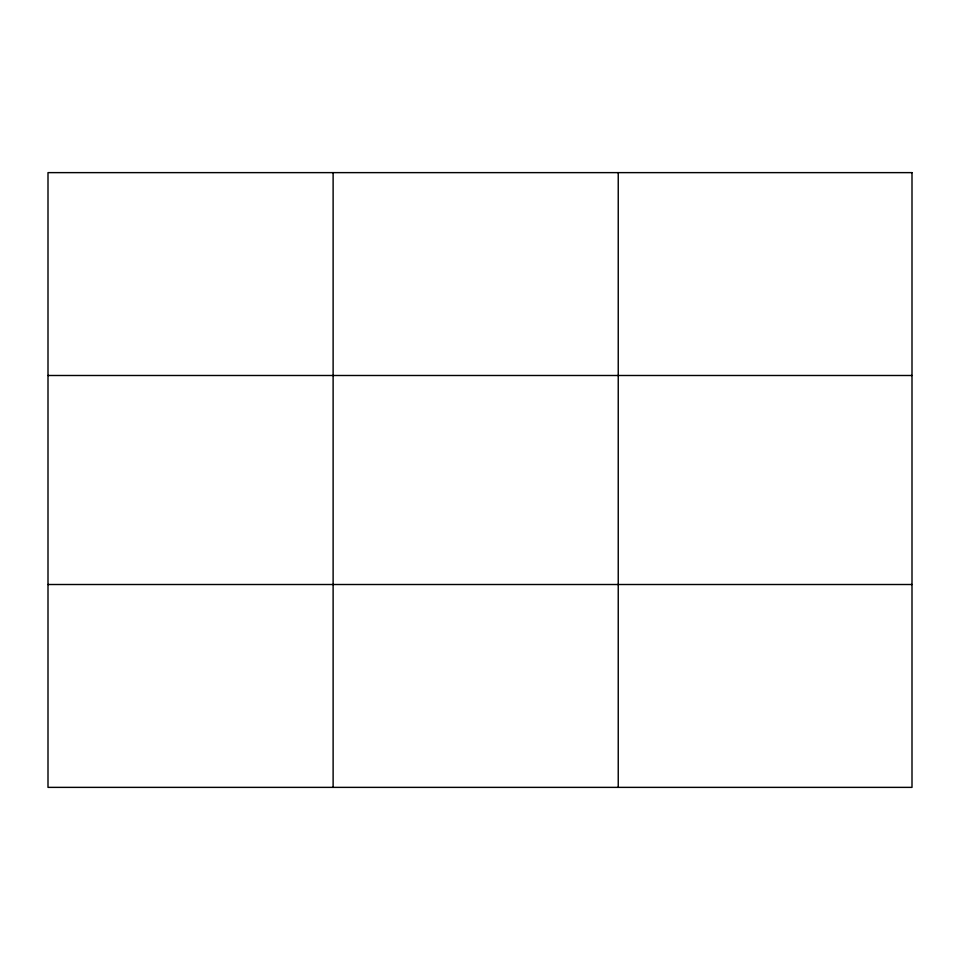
<?xml version="1.0" encoding="UTF-8"?>
<svg xmlns="http://www.w3.org/2000/svg" width="960" height="960" viewBox="0 0 960 960"><rect width="100%" height="100%" fill="white"/><g stroke="black" fill="none" stroke-linecap="round" stroke-linejoin="round"><path stroke-width="1.44" d="M333.12 172.632L333.12 787.368M618.24 172.632L618.24 787.368M48 375.492L912 375.492M48 584.508L912 584.508M912 172.632L912 787.368L48 787.368L48 172.632L912 172.632"/></g></svg>
